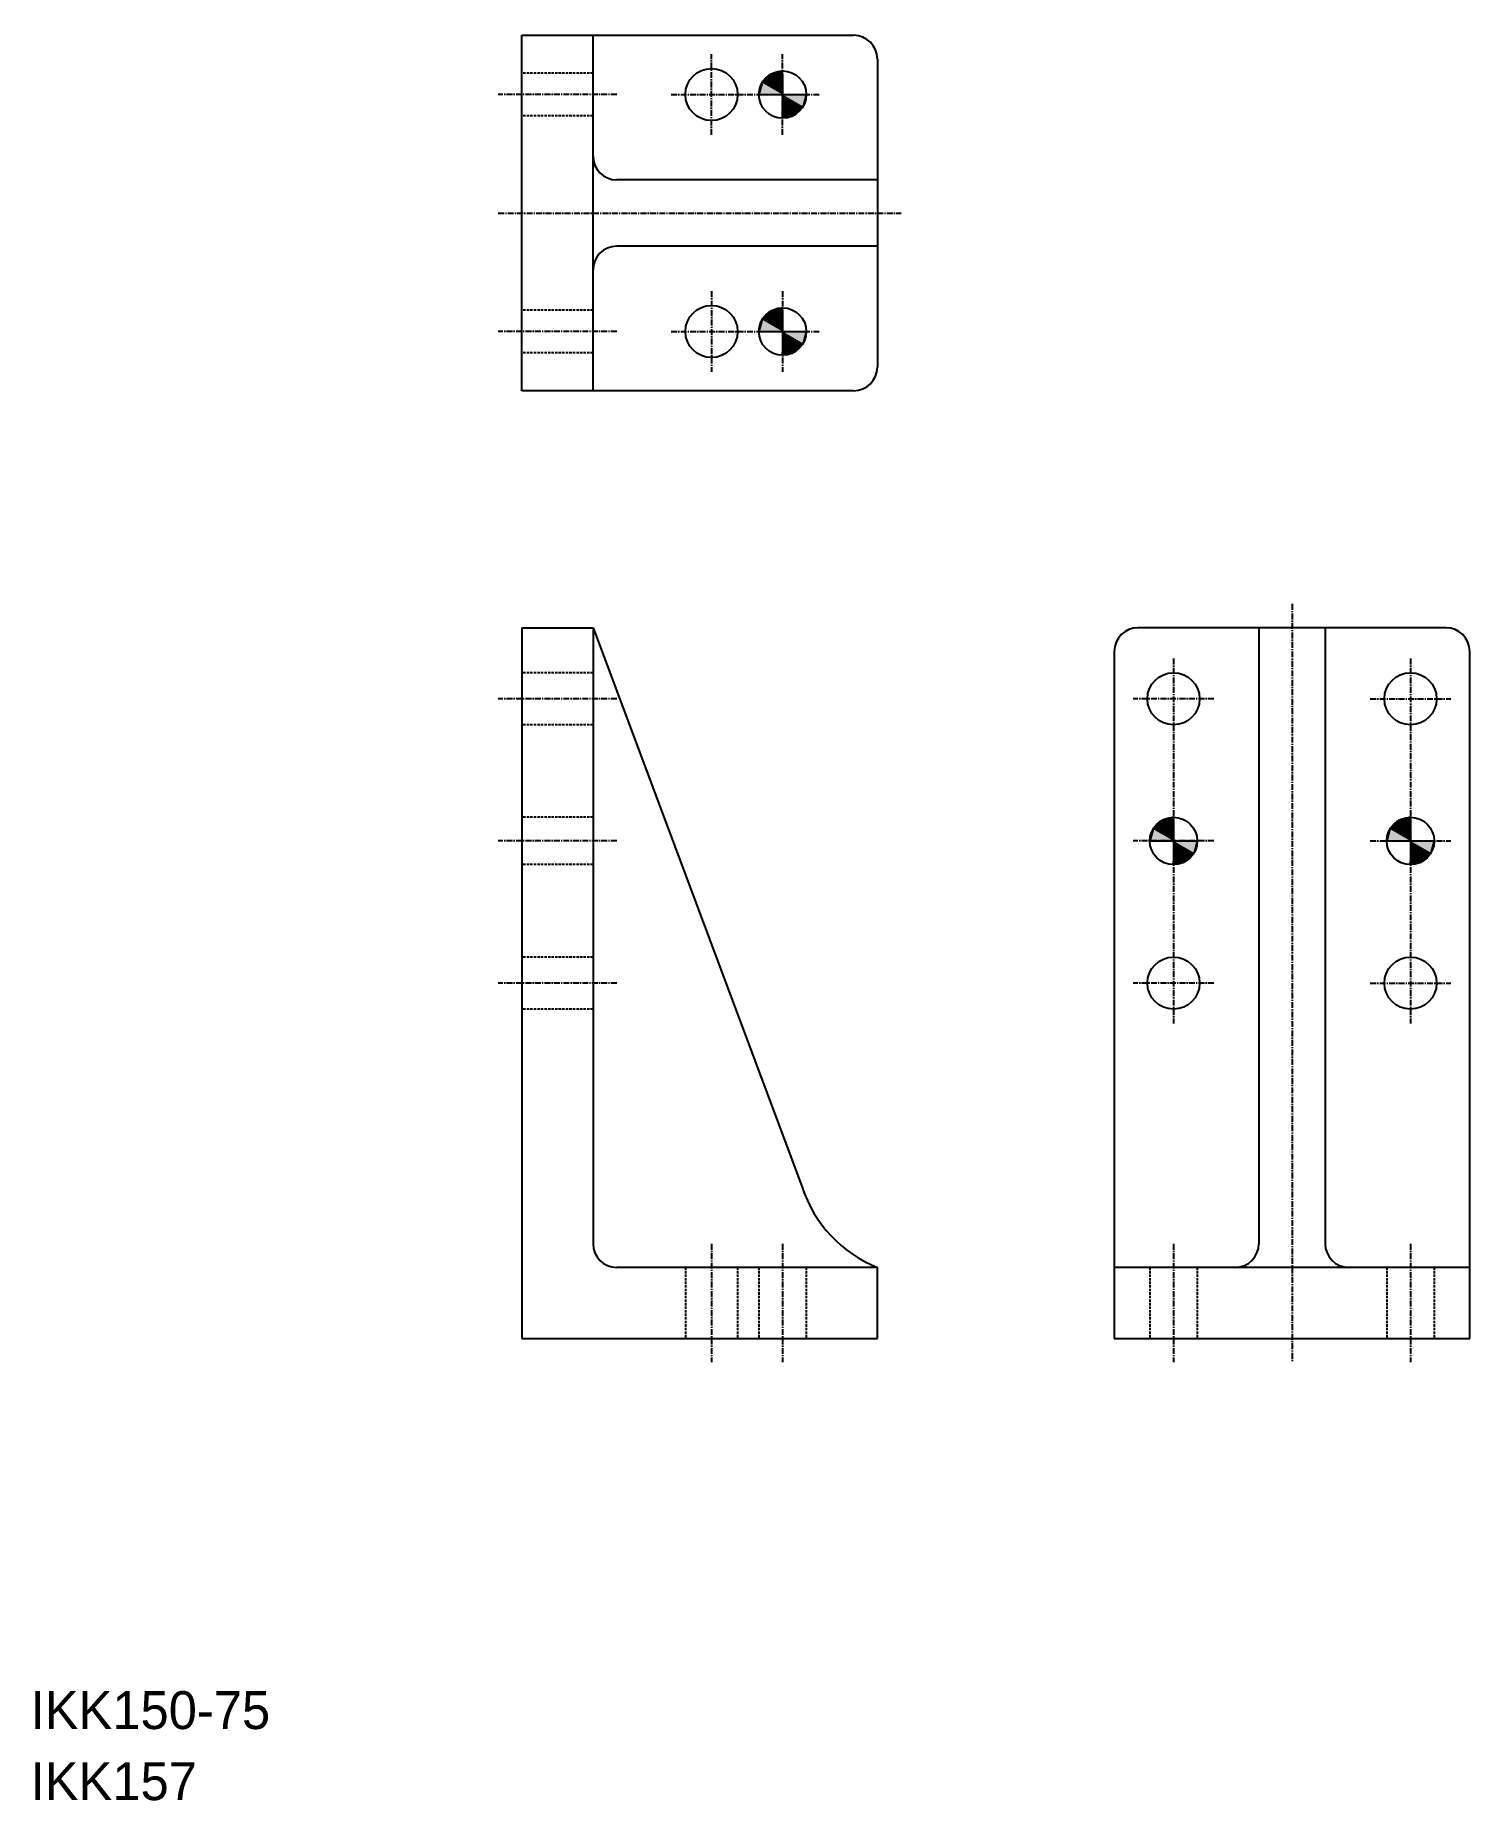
# Model space of a CAD drawing. Extents: x -1520 to -1217, y -604 to -232.
import ezdxf

# ---------------------------------------------------------------- set-up
doc = ezdxf.new("R2010")
doc.units = 0
doc.linetypes.add('CENTER', pattern=[2, 1.25, -0.25, 0.25, -0.25])
doc.linetypes.add('DASHED', pattern=[0.75, 0.5, -0.25])
doc.layers.get('0').update_dxf_attribs({"linetype": 'CONTINUOUS'})
doc.layers.add('CENTER', color=1, linetype='CENTER')

# ---------------------------------------------------------------- blocks, each defined once
blk = doc.blocks.new('*U2')
at = {"color": 7, "linetype": 'CONTINUOUS'}
for p, q in [((-1366.21, -241.86), (-1366.88, -244.36)), ((-1364.38, -240.03), (-1366.21, -241.86)), ((-1361.88, -239.36), (-1364.38, -240.03)), ((-1361.88, -240.03), (-1361.88, -239.36)), ((-1361.88, -240.03), (-1361.88, -241.86)), ((-1361.88, -241.86), (-1361.88, -244.36)), ((-1366.88, -244.36), (-1361.88, -244.36)), ((-1361.88, -244.36), (-1356.88, -244.36)), ((-1361.88, -244.36), (-1361.88, -246.86)), ((-1356.88, -244.36), (-1357.55, -246.86)), ((-1361.88, -246.86), (-1361.88, -248.69)), ((-1359.38, -248.69), (-1361.88, -249.36)), ((-1361.88, -249.36), (-1361.88, -248.69)), ((-1357.55, -246.86), (-1359.38, -248.69))]:
    blk.add_line(p, q, dxfattribs=at)
for points in [[(-1366.21, -241.86), (-1366.88, -244.36), (-1361.88, -244.36)], [(-1364.38, -240.03), (-1366.21, -241.86), (-1361.88, -241.86)], [(-1361.88, -239.36), (-1364.38, -240.03), (-1361.88, -240.03)], [(-1366.88, -244.36), (-1366.88, -244.36), (-1361.88, -244.36)], [(-1361.88, -244.36), (-1361.88, -244.36), (-1356.88, -244.36)], [(-1361.88, -244.36), (-1361.88, -246.86), (-1357.55, -246.86)], [(-1361.88, -246.86), (-1361.88, -248.69), (-1359.38, -248.69)]]:
    blk.add_solid(points, dxfattribs=at)
at = {"color": 7, "linetype": 'CONTINUOUS', "extrusion": (0, 0, -1)}
for points in [[(1366.21, -241.86), (1361.88, -241.86), (1361.88, -244.36)], [(1364.38, -240.03), (1361.88, -240.03), (1361.88, -241.86)], [(1361.88, -244.36), (1356.88, -244.36), (1357.55, -246.86)], [(1361.88, -246.86), (1357.55, -246.86), (1359.38, -248.69)], [(1361.88, -248.69), (1359.38, -248.69), (1361.88, -249.36)]]:
    blk.add_solid(points, dxfattribs=at)
blk = doc.blocks.new('*U3')
at = {"color": 7, "linetype": 'CONTINUOUS'}
for p, q in [((-1364.38, -290.03), (-1366.21, -291.86)), ((-1361.88, -289.36), (-1364.38, -290.03)), ((-1361.88, -290.03), (-1361.88, -289.36)), ((-1361.88, -290.03), (-1361.88, -291.86)), ((-1366.21, -291.86), (-1366.88, -294.36)), ((-1361.88, -291.86), (-1361.88, -294.36)), ((-1366.88, -294.36), (-1361.88, -294.36)), ((-1361.88, -294.36), (-1356.88, -294.36)), ((-1361.88, -294.36), (-1361.88, -296.86)), ((-1361.88, -296.86), (-1361.88, -298.69)), ((-1357.55, -296.86), (-1359.38, -298.69)), ((-1356.88, -294.36), (-1357.55, -296.86)), ((-1359.38, -298.69), (-1361.88, -299.36)), ((-1361.88, -299.36), (-1361.88, -298.69))]:
    blk.add_line(p, q, dxfattribs=at)
for points in [[(-1364.38, -290.03), (-1366.21, -291.86), (-1361.88, -291.86)], [(-1361.88, -289.36), (-1364.38, -290.03), (-1361.88, -290.03)], [(-1366.21, -291.86), (-1366.88, -294.36), (-1361.88, -294.36)], [(-1366.88, -294.36), (-1366.88, -294.36), (-1361.88, -294.36)], [(-1361.88, -294.36), (-1361.88, -294.36), (-1356.88, -294.36)], [(-1361.88, -294.36), (-1361.88, -296.86), (-1357.55, -296.86)], [(-1361.88, -296.86), (-1361.88, -298.69), (-1359.38, -298.69)]]:
    blk.add_solid(points, dxfattribs=at)
at = {"color": 7, "linetype": 'CONTINUOUS', "extrusion": (0, 0, -1)}
for points in [[(1364.38, -290.03), (1361.88, -290.03), (1361.88, -291.86)], [(1366.21, -291.86), (1361.88, -291.86), (1361.88, -294.36)], [(1361.88, -294.36), (1356.88, -294.36), (1357.55, -296.86)], [(1361.88, -296.86), (1357.55, -296.86), (1359.38, -298.69)], [(1361.88, -298.69), (1359.38, -298.69), (1361.88, -299.36)]]:
    blk.add_solid(points, dxfattribs=at)
blk = doc.blocks.new('*U4')
at = {"color": 7, "linetype": 'CONTINUOUS'}
for p, q in [((-1281.88, -397.53), (-1283.71, -399.36)), ((-1279.38, -396.86), (-1281.88, -397.53)), ((-1279.38, -397.53), (-1279.38, -396.86)), ((-1279.38, -397.53), (-1279.38, -399.36)), ((-1283.71, -399.36), (-1284.38, -401.86)), ((-1284.38, -401.86), (-1279.38, -401.86)), ((-1279.38, -399.36), (-1279.38, -401.86)), ((-1279.38, -401.86), (-1274.38, -401.86)), ((-1279.38, -401.86), (-1279.38, -404.36)), ((-1274.38, -401.86), (-1275.05, -404.36)), ((-1279.38, -404.36), (-1279.38, -406.19)), ((-1275.05, -404.36), (-1276.88, -406.19)), ((-1276.88, -406.19), (-1279.38, -406.86)), ((-1279.38, -406.86), (-1279.38, -406.19))]:
    blk.add_line(p, q, dxfattribs=at)
for points in [[(-1281.88, -397.53), (-1283.71, -399.36), (-1279.38, -399.36)], [(-1279.38, -396.86), (-1281.88, -397.53), (-1279.38, -397.53)], [(-1283.71, -399.36), (-1284.38, -401.86), (-1279.38, -401.86)], [(-1284.38, -401.86), (-1284.38, -401.86), (-1279.38, -401.86)], [(-1279.38, -401.86), (-1279.38, -401.86), (-1274.38, -401.86)], [(-1279.38, -401.86), (-1279.38, -404.36), (-1275.05, -404.36)], [(-1279.38, -404.36), (-1279.38, -406.19), (-1276.88, -406.19)]]:
    blk.add_solid(points, dxfattribs=at)
at = {"color": 7, "linetype": 'CONTINUOUS', "extrusion": (0, 0, -1)}
for points in [[(1281.88, -397.53), (1279.38, -397.53), (1279.38, -399.36)], [(1283.71, -399.36), (1279.38, -399.36), (1279.38, -401.86)], [(1279.38, -401.86), (1274.38, -401.86), (1275.05, -404.36)], [(1279.38, -404.36), (1275.05, -404.36), (1276.88, -406.19)], [(1279.38, -406.19), (1276.88, -406.19), (1279.38, -406.86)]]:
    blk.add_solid(points, dxfattribs=at)
blk = doc.blocks.new('*U5')
at = {"color": 7, "linetype": 'CONTINUOUS'}
for p, q in [((-1231.88, -397.53), (-1233.71, -399.36)), ((-1229.38, -396.86), (-1231.88, -397.53)), ((-1229.38, -397.53), (-1229.38, -396.86)), ((-1229.38, -397.53), (-1229.38, -399.36)), ((-1233.71, -399.36), (-1234.38, -401.86)), ((-1234.38, -401.86), (-1229.38, -401.86)), ((-1229.38, -399.36), (-1229.38, -401.86)), ((-1229.38, -401.86), (-1224.38, -401.86)), ((-1229.38, -401.86), (-1229.38, -404.36)), ((-1224.38, -401.86), (-1225.05, -404.36)), ((-1229.38, -404.36), (-1229.38, -406.19)), ((-1225.05, -404.36), (-1226.88, -406.19)), ((-1226.88, -406.19), (-1229.38, -406.86)), ((-1229.38, -406.86), (-1229.38, -406.19))]:
    blk.add_line(p, q, dxfattribs=at)
for points in [[(-1231.88, -397.53), (-1233.71, -399.36), (-1229.38, -399.36)], [(-1229.38, -396.86), (-1231.88, -397.53), (-1229.38, -397.53)], [(-1233.71, -399.36), (-1234.38, -401.86), (-1229.38, -401.86)], [(-1234.38, -401.86), (-1234.38, -401.86), (-1229.38, -401.86)], [(-1229.38, -401.86), (-1229.38, -401.86), (-1224.38, -401.86)], [(-1229.38, -401.86), (-1229.38, -404.36), (-1225.05, -404.36)], [(-1229.38, -404.36), (-1229.38, -406.19), (-1226.88, -406.19)]]:
    blk.add_solid(points, dxfattribs=at)
at = {"color": 7, "linetype": 'CONTINUOUS', "extrusion": (0, 0, -1)}
for points in [[(1231.88, -397.53), (1229.38, -397.53), (1229.38, -399.36)], [(1233.71, -399.36), (1229.38, -399.36), (1229.38, -401.86)], [(1229.38, -401.86), (1224.38, -401.86), (1225.05, -404.36)], [(1229.38, -404.36), (1225.05, -404.36), (1226.88, -406.19)], [(1229.38, -406.19), (1226.88, -406.19), (1229.38, -406.86)]]:
    blk.add_solid(points, dxfattribs=at)

msp = doc.modelspace()

# ---------------------------------------------------------------- linework, layer by layer
at = {"color": 7, "linetype": 'CONTINUOUS'}
for p, q in [((-1416.88, -231.86), (-1346.88, -231.86)), ((-1416.88, -306.86), (-1416.88, -231.86)), ((-1401.88, -306.86), (-1401.88, -231.86)), ((-1341.88, -236.86), (-1341.88, -301.86)), ((-1341.88, -262.36), (-1396.88, -262.36)), ((-1341.88, -276.36), (-1396.88, -276.36)), ((-1346.88, -306.86), (-1416.88, -306.86)), ((-1416.88, -356.86), (-1416.88, -506.86)), ((-1416.88, -356.86), (-1401.88, -356.86)), ((-1401.88, -356.86), (-1401.88, -486.86)), ((-1401.88, -356.86), (-1401.88, -472.61)), ((-1221.88, -356.86), (-1286.88, -356.86)), ((-1261.38, -356.86), (-1261.38, -486.86)), ((-1247.38, -356.86), (-1247.38, -486.86)), ((-1291.88, -361.86), (-1291.88, -506.86)), ((-1216.88, -506.86), (-1216.88, -361.86)), ((-1341.88, -491.86), (-1396.88, -491.86)), ((-1341.88, -506.86), (-1341.88, -491.86)), ((-1216.88, -491.86), (-1291.88, -491.86)), ((-1416.88, -506.86), (-1341.88, -506.86)), ((-1291.88, -506.86), (-1216.88, -506.86))]:
    msp.add_line(p, q, dxfattribs=at)
msp.add_lwpolyline([(-1401.88, -356.86), (-1357.76, -474.93, 0.220157), (-1341.88, -491.86, 0.194408)], format="xyb", dxfattribs=at)
for centre, radius in [((-1376.88, -244.36), 5.5), ((-1361.88, -244.36), 5), ((-1376.88, -294.36), 5.5), ((-1361.88, -294.36), 5), ((-1279.38, -371.86), 5.5), ((-1229.38, -371.86), 5.5), ((-1279.38, -401.86), 5), ((-1229.38, -401.86), 5), ((-1279.38, -431.86), 5.5), ((-1229.38, -431.86), 5.5)]:
    msp.add_circle(centre, radius, dxfattribs=at)
for centre, start, end in [((-1346.88, -236.86), 0, 90), ((-1396.88, -257.36), 180, 270), ((-1396.88, -281.36), 90, 180), ((-1346.88, -301.86), 270, 0), ((-1286.88, -361.86), 90, 180), ((-1221.88, -361.86), 0, 90), ((-1396.88, -486.86), 180, 270), ((-1266.38, -486.86), 270, 0), ((-1242.38, -486.86), 180, 270)]:
    msp.add_arc(centre, 5, start, end, dxfattribs=at)
at = {"layer": 'CENTER', "color": 1, "linetype": 'CENTER'}
for p, q in [((-1376.88, -252.86), (-1376.88, -235.86)), ((-1361.88, -252.86), (-1361.88, -235.86)), ((-1396.88, -244.36), (-1421.88, -244.36)), ((-1385.38, -244.36), (-1353.88, -244.36)), ((-1421.88, -269.36), (-1336.88, -269.36)), ((-1376.88, -285.86), (-1376.88, -302.86)), ((-1361.88, -285.86), (-1361.88, -302.86)), ((-1396.88, -294.36), (-1421.88, -294.36)), ((-1385.38, -294.36), (-1353.88, -294.36)), ((-1254.38, -351.86), (-1254.38, -511.86)), ((-1279.38, -363.36), (-1279.38, -440.36)), ((-1229.38, -363.36), (-1229.38, -440.36)), ((-1396.88, -371.86), (-1421.88, -371.86)), ((-1270.88, -371.86), (-1287.88, -371.86)), ((-1237.88, -371.86), (-1220.88, -371.86)), ((-1396.88, -401.86), (-1421.88, -401.86)), ((-1270.88, -401.86), (-1287.88, -401.86)), ((-1237.88, -401.86), (-1220.88, -401.86)), ((-1396.88, -431.86), (-1421.88, -431.86)), ((-1270.88, -431.86), (-1287.88, -431.86)), ((-1237.88, -431.86), (-1220.88, -431.86)), ((-1376.88, -486.86), (-1376.88, -511.86)), ((-1361.88, -486.86), (-1361.88, -511.86)), ((-1279.38, -486.86), (-1279.38, -511.86)), ((-1229.38, -486.86), (-1229.38, -511.86))]:
    msp.add_line(p, q, dxfattribs=at)
at = {"layer": 'CENTER', "color": 3, "linetype": 'DASHED'}
for p, q in [((-1401.88, -239.86), (-1416.88, -239.86)), ((-1401.88, -248.86), (-1416.88, -248.86)), ((-1401.88, -289.86), (-1416.88, -289.86)), ((-1401.88, -298.86), (-1416.88, -298.86)), ((-1401.88, -366.36), (-1416.88, -366.36)), ((-1401.88, -377.36), (-1416.88, -377.36)), ((-1401.88, -396.86), (-1416.88, -396.86)), ((-1401.88, -406.86), (-1416.88, -406.86)), ((-1401.88, -426.36), (-1416.88, -426.36)), ((-1401.88, -437.36), (-1416.88, -437.36)), ((-1382.38, -491.86), (-1382.38, -506.86)), ((-1371.38, -491.86), (-1371.38, -506.86)), ((-1366.88, -491.86), (-1366.88, -506.86)), ((-1356.88, -491.86), (-1356.88, -506.86)), ((-1284.38, -491.86), (-1284.38, -506.86)), ((-1274.38, -491.86), (-1274.38, -506.86)), ((-1234.38, -491.86), (-1234.38, -506.86)), ((-1224.38, -491.86), (-1224.38, -506.86))]:
    msp.add_line(p, q, dxfattribs=at)

# ---------------------------------------------------------------- block references
at = {"color": 7, "linetype": 'CONTINUOUS'}
for name in ['*U2', '*U3', '*U4', '*U5']:
    msp.add_blockref(name, (0, 0), dxfattribs=at)

# ---------------------------------------------------------------- texts
for s, p in [('IKK150-75', (-1520.56, -589.27)), ('IKK157', (-1520.56, -604.27))]:
    msp.add_text(s, height=8, dxfattribs=at).set_placement(p)

doc.saveas('drawing.dxf')
